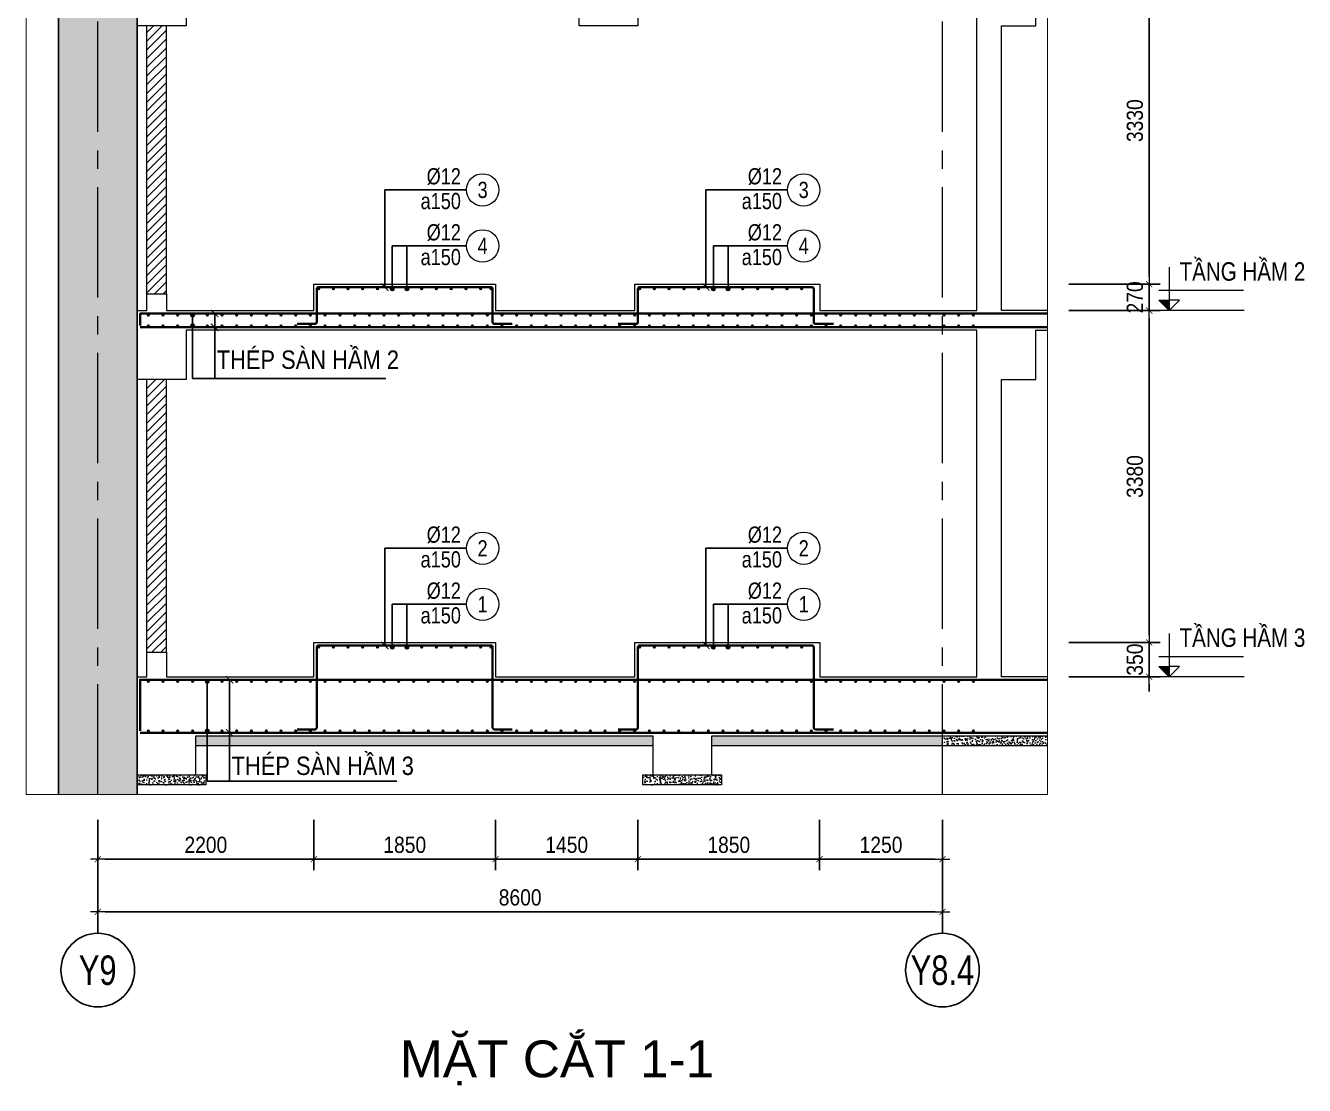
# Model space of a CAD drawing. Extents: x 517991 to 692152, y -83926 to 3506.
# Drawn here: x 543201 to 556220, y -35533 to -24737 of the extents above; entities that cross this region are included whole.
import ezdxf
from ezdxf.enums import TextEntityAlignment as Align

# ---------------------------------------------------------------- set-up
doc = ezdxf.new("R2010")
doc.units = 0
doc.header["$LTSCALE"] = 300
doc.header["$MEASUREMENT"] = 0
doc.linetypes.add('CENTER2', pattern=[1.125, 0.75, -0.125, 0.125, -0.125])
doc.linetypes.add('HIDDEN', pattern=[0.375, 0.25, -0.125])
doc.layers.get('0').update_dxf_attribs({"linetype": 'CONTINUOUS'})
doc.layers.get('DEFPOINTS').update_dxf_attribs({"linetype": 'CONTINUOUS'})
for name, color, linetype, lineweight in [('00-TT.Dim', 8, 'CONTINUOUS', 13), ('B-CONTOUR2', 2, 'CONTINUOUS', 40), ('kata_text', 7, 'CONTINUOUS', 30), ('kata_thep chu', 4, 'CONTINUOUS', 35), ('NDC_S_AXIS', 5, 'CENTER2', 15), ('NDC_S_DIM', 1, 'CONTINUOUS', 15), ('NDC_S_REBAR', 4, 'CONTINUOUS', 35), ('NDC_S_SLAB', 2, 'CONTINUOUS', 18), ('NDC_S_THIN LINE', 1, 'CONTINUOUS', 5), ('NDC_S_WALL', 6, 'CONTINUOUS', 25)]:
    doc.layers.add(name, color=color, linetype=linetype, lineweight=lineweight)
doc.layers.add('A-SYM', color=7, linetype='CONTINUOUS')
doc.styles.add('ARIAL', font='arial.ttf', dxfattribs={"width": 0.8})
doc.styles.add('Heerim', font='', dxfattribs={"width": 0.8})
doc.styles.add('kata_text', font='arial.ttf', dxfattribs={"width": 0.8})
doc.styles.add('NDC_ARIAL', font='arial.ttf', dxfattribs={"width": 0.85})
doc.styles.add('NDC_DIM', font='', dxfattribs={"width": 0.75})
doc.styles.get("Standard").update_dxf_attribs({"font": 'arial.ttf'})
doc.styles.get('Heerim').set_extended_font_data('Dotum')
doc.styles.get('NDC_DIM').set_extended_font_data('Dotum')
doc.dimstyles.new('NDC_1-75', dxfattribs={"dimscale": 75, "dimtxt": 2.2, "dimasz": 1, "dimexe": 1.5, "dimexo": 0, "dimgap": 0.8, "dimtad": 1, "dimdec": 0, "dimdsep": 46, "dimtxsty": 'NDC_ARIAL', "dimblk": 'DIMMARK', "dimcen": 49999.938995, "dimdle": 1.5, "dimclrd": 1, "dimclre": 1, "dimclrt": 3, "dimadec": 0, "dimazin": 0, "dimtfac": 1, "dimtdec": 0, "dimtix": 1, "dimtmove": 1, "dimatfit": 3, "dimfxl": 1, "dimarcsym": 0})
doc.dimstyles.new('NDC_dim_25', dxfattribs={"dimscale": 25, "dimtxt": 2.2, "dimasz": 1.5, "dimexe": 1.5, "dimexo": 2.5, "dimgap": 1, "dimtad": 1, "dimdec": 0, "dimzin": 0, "dimdsep": 46, "dimtxsty": 'NDC_DIM', "dimblk": 'DIMMARK', "dimcen": 0.09, "dimdle": 1.2, "dimclrd": 1, "dimclre": 1, "dimclrt": 3, "dimadec": 0, "dimazin": 0, "dimtfac": 1, "dimtdec": 0, "dimtix": 1, "dimtofl": 0, "dimtmove": 0, "dimatfit": 3, "dimfxl": 6, "dimfxlon": 1, "dimtolj": 1, "dimtzin": 0, "dimarcsym": 0})
pattern_1 = [(45, (-133357.745, -10521.57), (-44.194174, 44.194174), [])]
pattern_2 = [(50, (-126150, 0), (71.7260183, -6.2752135), [7.5, -82.5]), (355, (-126150, 0), (-13.875133, 75.219213), [6, -66]), (100.451444, (-126144.02, -0.52), (57.850885, 68.943999), [6.374019, -70.114211]), (46.1842, (-126150, 20), (106.724133, -16.551928), [11.25, -123.75]), (96.635635, (-126141.11, 18.62), (93.466195, 97.41186), [9.561034, -105.171376]), (351.184164, (-126150, 20), (93.466195, 97.41186), [9, -99]), (21, (-126140, 15), (59.690705, -40.261889), [7.5, -82.5]), (326, (-126140, 15), (24.331533, 72.5150045), [6, -66]), (71.451445, (-126135.026, 11.645), (84.022238, 32.253115), [6.374019, -70.114211]), (37.5, (-126150, 0), (1.2159855, 33.2893854), [0, -65.2, 0, -67, 0, -66.25]), (7.5, (-126150, 0), (26.3069537, 39.4411712), [0, -38.2, 0, -63.7, 0, -25.25]), (327.5, (-126172.3, 0), (53.3822436, -2.2554872), [0, -25, 0, -78, 0, -103.5]), (317.5, (-126182.3, 0), (58.318617, 10.0104982), [0, -32.5, 0, -51.8, 0, -73.5])]

# ---------------------------------------------------------------- blocks, each defined once
blk = doc.blocks.new('*U1')
for q in [(0, 0), (0, 2)]:
    blk.add_line((0, 4), q)
blk.add_circle((0, 9), 5)
at = {"style": 'Heerim', "width": 0.8}
blk.add_attdef('NO', text='', height=4, dxfattribs=at).set_placement((-0.01, 9.02), align=Align.MIDDLE_CENTER)
blk = doc.blocks.new('DIMMARK')
at = {"layer": 'NDC_S_DIM', "color": 1}
blk.add_line((-1.5, 0), (1, 0), dxfattribs=at)
at = {"layer": 'NDC_S_DIM', "color": 2, "const_width": 0.1}
blk.add_lwpolyline([(-0.42, -0.42), (0.42, 0.42)], dxfattribs=at)
blk = doc.blocks.new('*D212')
at = {"layer": 'DEFPOINTS', "color": 0, "transparency": 16777216}
for p in [(543936, -32827), (546136, -32827), (546136, -33228)]:
    blk.add_point(p, dxfattribs=at)
at = {"layer": 'NDC_S_DIM', "color": 1, "lineweight": -2, "transparency": 16777216}
for p, q in [((543936, -32827), (543936, -33340)), ((546136, -32827), (546136, -33340)), ((544011, -33228), (546061, -33228))]:
    blk.add_line(p, q, dxfattribs=at)
at = {"layer": 'NDC_S_DIM', "color": 1, "lineweight": -2, "transparency": 16777216, "xscale": 75, "yscale": 75, "zscale": 75, "rotation": 180}
blk.add_blockref('DIMMARK', (543936, -33228), dxfattribs=at)
at = {"layer": 'NDC_S_DIM', "color": 1, "lineweight": -2, "transparency": 16777216, "xscale": 75, "yscale": 75, "zscale": 75}
blk.add_blockref('DIMMARK', (546136, -33228), dxfattribs=at)
at = {"layer": 'NDC_S_DIM', "color": 3, "transparency": 16777216, "insert": (545036, -33083), "char_height": 165, "attachment_point": 5, "style": 'NDC_ARIAL'}
blk.add_mtext('2200', dxfattribs=at)
blk = doc.blocks.new('*D213')
at = {"layer": 'DEFPOINTS', "color": 0, "transparency": 16777216}
for p in [(547986, -32827), (549435, -32827), (549435, -33228)]:
    blk.add_point(p, dxfattribs=at)
at = {"layer": 'NDC_S_DIM', "color": 1, "lineweight": -2, "transparency": 16777216}
for p, q in [((547986, -32827), (547986, -33340)), ((549435, -32827), (549435, -33340)), ((548061, -33228), (549360, -33228))]:
    blk.add_line(p, q, dxfattribs=at)
at = {"layer": 'NDC_S_DIM', "color": 1, "lineweight": -2, "transparency": 16777216, "xscale": 75, "yscale": 75, "zscale": 75, "rotation": 180}
blk.add_blockref('DIMMARK', (547986, -33228), dxfattribs=at)
at = {"layer": 'NDC_S_DIM', "color": 1, "lineweight": -2, "transparency": 16777216, "xscale": 75, "yscale": 75, "zscale": 75}
blk.add_blockref('DIMMARK', (549435, -33228), dxfattribs=at)
at = {"layer": 'NDC_S_DIM', "color": 3, "transparency": 16777216, "insert": (548710, -33083), "char_height": 165, "attachment_point": 5, "style": 'NDC_ARIAL'}
blk.add_mtext('1450', dxfattribs=at)
blk = doc.blocks.new('*D214')
at = {"layer": 'DEFPOINTS', "color": 0, "transparency": 16777216}
for p in [(549435, -32827), (551285, -32827), (551285, -33228)]:
    blk.add_point(p, dxfattribs=at)
at = {"layer": 'NDC_S_DIM', "color": 1, "lineweight": -2, "transparency": 16777216}
for p, q in [((549435, -32827), (549435, -33340)), ((551285, -32827), (551285, -33340)), ((549510, -33228), (551210, -33228))]:
    blk.add_line(p, q, dxfattribs=at)
at = {"layer": 'NDC_S_DIM', "color": 1, "lineweight": -2, "transparency": 16777216, "xscale": 75, "yscale": 75, "zscale": 75, "rotation": 180}
blk.add_blockref('DIMMARK', (549435, -33228), dxfattribs=at)
at = {"layer": 'NDC_S_DIM', "color": 1, "lineweight": -2, "transparency": 16777216, "xscale": 75, "yscale": 75, "zscale": 75}
blk.add_blockref('DIMMARK', (551285, -33228), dxfattribs=at)
at = {"layer": 'NDC_S_DIM', "color": 3, "transparency": 16777216, "insert": (550360, -33083), "char_height": 165, "attachment_point": 5, "style": 'NDC_ARIAL'}
blk.add_mtext('1850', dxfattribs=at)
blk = doc.blocks.new('*D215')
at = {"layer": 'DEFPOINTS', "color": 0, "transparency": 16777216}
for p in [(543936, -32827), (552536, -32827), (552536, -33764)]:
    blk.add_point(p, dxfattribs=at)
at = {"layer": 'NDC_S_DIM', "color": 1, "lineweight": -2, "transparency": 16777216}
for p, q in [((543936, -32827), (543936, -33876)), ((552536, -32827), (552536, -33876)), ((544011, -33764), (552461, -33764))]:
    blk.add_line(p, q, dxfattribs=at)
at = {"layer": 'NDC_S_DIM', "color": 1, "lineweight": -2, "transparency": 16777216, "xscale": 75, "yscale": 75, "zscale": 75, "rotation": 180}
blk.add_blockref('DIMMARK', (543936, -33764), dxfattribs=at)
at = {"layer": 'NDC_S_DIM', "color": 1, "lineweight": -2, "transparency": 16777216, "xscale": 75, "yscale": 75, "zscale": 75}
blk.add_blockref('DIMMARK', (552536, -33764), dxfattribs=at)
at = {"layer": 'NDC_S_DIM', "color": 3, "transparency": 16777216, "insert": (548236, -33619), "char_height": 165, "attachment_point": 5, "style": 'NDC_ARIAL'}
blk.add_mtext('8600', dxfattribs=at)
blk = doc.blocks.new('*D216')
at = {"layer": 'DEFPOINTS', "color": 0, "transparency": 16777216}
for p in [(546136, -32827), (547986, -32827), (547986, -33228)]:
    blk.add_point(p, dxfattribs=at)
at = {"layer": 'NDC_S_DIM', "color": 1, "lineweight": -2, "transparency": 16777216}
for p, q in [((546136, -32827), (546136, -33340)), ((547986, -32827), (547986, -33340)), ((546211, -33228), (547911, -33228))]:
    blk.add_line(p, q, dxfattribs=at)
at = {"layer": 'NDC_S_DIM', "color": 1, "lineweight": -2, "transparency": 16777216, "xscale": 75, "yscale": 75, "zscale": 75, "rotation": 180}
blk.add_blockref('DIMMARK', (546136, -33228), dxfattribs=at)
at = {"layer": 'NDC_S_DIM', "color": 1, "lineweight": -2, "transparency": 16777216, "xscale": 75, "yscale": 75, "zscale": 75}
blk.add_blockref('DIMMARK', (547986, -33228), dxfattribs=at)
at = {"layer": 'NDC_S_DIM', "color": 3, "transparency": 16777216, "insert": (547061, -33083), "char_height": 165, "attachment_point": 5, "style": 'NDC_ARIAL'}
blk.add_mtext('1850', dxfattribs=at)
blk = doc.blocks.new('*D217')
at = {"layer": 'DEFPOINTS', "color": 0, "transparency": 16777216}
for p in [(551285, -32827), (552536, -32827), (552536, -33228)]:
    blk.add_point(p, dxfattribs=at)
at = {"layer": 'NDC_S_DIM', "color": 1, "lineweight": -2, "transparency": 16777216}
for p, q in [((551285, -32827), (551285, -33340)), ((552536, -32827), (552536, -33340)), ((551360, -33228), (552461, -33228))]:
    blk.add_line(p, q, dxfattribs=at)
at = {"layer": 'NDC_S_DIM', "color": 1, "lineweight": -2, "transparency": 16777216, "xscale": 75, "yscale": 75, "zscale": 75, "rotation": 180}
blk.add_blockref('DIMMARK', (551285, -33228), dxfattribs=at)
at = {"layer": 'NDC_S_DIM', "color": 1, "lineweight": -2, "transparency": 16777216, "xscale": 75, "yscale": 75, "zscale": 75}
blk.add_blockref('DIMMARK', (552536, -33228), dxfattribs=at)
at = {"layer": 'NDC_S_DIM', "color": 3, "transparency": 16777216, "insert": (551910, -33083), "char_height": 165, "attachment_point": 5, "style": 'NDC_ARIAL'}
blk.add_mtext('1250', dxfattribs=at)
blk = doc.blocks.new('kata_block_THEP')
at = {"layer": 'kata_thep chu', "color": 0}
for p, q in [((-0.5, 0), (0.5, 0)), ((-0.35, 0.35), (0.35, -0.35)), ((0.35, 0.35), (-0.35, -0.35)), ((0, 0.5), (0, -0.5))]:
    blk.add_line(p, q, dxfattribs=at)
at = {"layer": 'kata_thep chu', "color": 0, "const_width": 0.0833}
blk.add_lwpolyline([(-0.5, 0, 1), (0.5, 0, 1), (-0.5, 0, 1)], format="xyb", dxfattribs=at)
blk = doc.blocks.new('*U218')
at = {"layer": 'NDC_S_REBAR', "xscale": 24, "yscale": 24, "zscale": 24}
blk.add_blockref('kata_block_THEP', (0, 254), dxfattribs=at)
at = {"layer": 'NDC_S_REBAR', "xscale": -24, "yscale": 24, "zscale": 24, "rotation": 180}
blk.add_blockref('kata_block_THEP', (0, -254), dxfattribs=at)
blk = doc.blocks.new('*U219')
at = {"layer": 'NDC_S_REBAR', "color": 0, "linetype": 'ByBlock', "lineweight": -2, "transparency": 16777216}
for p in [(-8400, 0), (-8250, 0), (-8100, 0), (-7950, 0), (-7800, 0), (-7650, 0), (-7500, 0), (-7350, 0), (-7200, 0), (-7050, 0), (-6900, 0), (-6750, 0), (-6600, 0), (-6450, 0), (-6300, 0), (-6150, 0), (-6000, 0), (-5850, 0), (-5700, 0), (-5550, 0), (-5400, 0), (-5250, 0), (-5100, 0), (-4950, 0), (-4800, 0), (-4650, 0), (-4500, 0), (-4350, 0), (-4200, 0), (-4050, 0), (-3900, 0), (-3750, 0), (-3600, 0), (-3450, 0), (-3300, 0), (-3150, 0), (-3000, 0), (-2850, 0), (-2700, 0), (-2550, 0), (-2400, 0), (-2250, 0), (-2100, 0), (-1950, 0), (-1800, 0), (-1650, 0), (-1500, 0), (-1350, 0), (-1200, 0), (-1050, 0), (-900, 0), (-750, 0), (-600, 0), (-450, 0), (-300, 0), (-150, 0), (0, 0)]:
    blk.add_blockref('*U218', p, dxfattribs=at)
blk = doc.blocks.new('*U224')
at = {"layer": 'NDC_S_REBAR', "xscale": 24, "yscale": 24, "zscale": 24}
blk.add_blockref('kata_block_THEP', (0, 55), dxfattribs=at)
at = {"layer": 'NDC_S_REBAR', "xscale": -24, "yscale": 24, "zscale": 24, "rotation": 180}
blk.add_blockref('kata_block_THEP', (0, -55), dxfattribs=at)
blk = doc.blocks.new('*U225')
at = {"layer": 'NDC_S_REBAR', "color": 0, "linetype": 'ByBlock', "lineweight": -2, "transparency": 16777216}
for p in [(-8400, 0), (-8250, 0), (-8100, 0), (-7950, 0), (-7800, 0), (-7650, 0), (-7500, 0), (-7350, 0), (-7200, 0), (-7050, 0), (-6900, 0), (-6750, 0), (-6600, 0), (-6450, 0), (-6300, 0), (-6150, 0), (-6000, 0), (-5850, 0), (-5700, 0), (-5550, 0), (-5400, 0), (-5250, 0), (-5100, 0), (-4950, 0), (-4800, 0), (-4650, 0), (-4500, 0), (-4350, 0), (-4200, 0), (-4050, 0), (-3900, 0), (-3750, 0), (-3600, 0), (-3450, 0), (-3300, 0), (-3150, 0), (-3000, 0), (-2850, 0), (-2700, 0), (-2550, 0), (-2400, 0), (-2250, 0), (-2100, 0), (-1950, 0), (-1800, 0), (-1650, 0), (-1500, 0), (-1350, 0), (-1200, 0), (-1050, 0), (-900, 0), (-750, 0), (-600, 0), (-450, 0), (-300, 0), (-150, 0), (0, 0)]:
    blk.add_blockref('*U224', p, dxfattribs=at)
blk = doc.blocks.new('*U240')
at = {"layer": 'NDC_S_REBAR', "xscale": 24, "yscale": 24, "zscale": 24}
blk.add_blockref('kata_block_THEP', (0, 0), dxfattribs=at)
blk = doc.blocks.new('*U241')
at = {"layer": 'NDC_S_REBAR', "color": 0, "linetype": 'ByBlock', "lineweight": -2, "transparency": 16777216}
for p in [(0, 0), (150, 0), (300, 0), (450, 0), (600, 0), (750, 0), (900, 0), (1050, 0), (1200, 0), (1350, 0), (1500, 0), (1650, 0)]:
    blk.add_blockref('*U240', p, dxfattribs=at)
blk = doc.blocks.new('*U242')
at = {"layer": 'NDC_S_REBAR', "xscale": 24, "yscale": 24, "zscale": 24}
blk.add_blockref('kata_block_THEP', (0, 0), dxfattribs=at)
blk = doc.blocks.new('*U243')
at = {"layer": 'NDC_S_REBAR', "color": 0, "linetype": 'ByBlock', "lineweight": -2, "transparency": 16777216}
for p in [(0, 0), (150, 0), (300, 0), (450, 0), (600, 0), (750, 0), (900, 0), (1050, 0), (1200, 0), (1350, 0), (1500, 0), (1650, 0)]:
    blk.add_blockref('*U242', p, dxfattribs=at)
blk = doc.blocks.new('*U244')
at = {"layer": 'NDC_S_REBAR', "xscale": 24, "yscale": 24, "zscale": 24}
blk.add_blockref('kata_block_THEP', (0, 0), dxfattribs=at)
blk = doc.blocks.new('*U245')
at = {"layer": 'NDC_S_REBAR', "color": 0, "linetype": 'ByBlock', "lineweight": -2, "transparency": 16777216}
for p in [(0, 0), (150, 0), (300, 0), (450, 0), (600, 0), (750, 0), (900, 0), (1050, 0), (1200, 0), (1350, 0), (1500, 0), (1650, 0)]:
    blk.add_blockref('*U244', p, dxfattribs=at)
blk = doc.blocks.new('*U246')
at = {"layer": 'NDC_S_REBAR', "xscale": 24, "yscale": 24, "zscale": 24}
blk.add_blockref('kata_block_THEP', (0, 0), dxfattribs=at)
blk = doc.blocks.new('*U247')
at = {"layer": 'NDC_S_REBAR', "color": 0, "linetype": 'ByBlock', "lineweight": -2, "transparency": 16777216}
for p in [(0, 0), (150, 0), (300, 0), (450, 0), (600, 0), (750, 0), (900, 0), (1050, 0), (1200, 0), (1350, 0), (1500, 0), (1650, 0)]:
    blk.add_blockref('*U246', p, dxfattribs=at)
blk = doc.blocks.new('kata_block_CT')
blk.add_hatch(color=3).paths.add_polyline_path([(0, 1.41), (-1.42, 1.41), (0, 0)])
at = {"ltscale": 50}
h = blk.add_hatch(dxfattribs=at)
h.set_pattern_fill('ANSI31', color=8, scale=1.2375, style=0)
h.set_pattern_definition([(45, (0, 5e-12), (-2.7783, 2.7783), [])])
h.paths.add_polyline_path([(0, 1.41), (0, 0), (1.42, 1.41)])
at = {"color": 8, "ltscale": 50}
for p, q in [((-1.4, 2.76), (10.09, 2.76)), ((10.17, 0), (-1.44, 0))]:
    blk.add_line(p, q, dxfattribs=at)
for points in [[(0, 5.89), (0, 0)], [(0, 0), (-1.42, 1.41), (0, 1.41)], [(0, 0), (1.42, 1.41), (0, 1.41)]]:
    blk.add_lwpolyline(points, dxfattribs=at)
at = {"color": 3, "style": 'ARIAL', "width": 0.8}
blk.add_attdef('CT', (1.24, 3.58), '', height=2.2, dxfattribs=at)
blk = doc.blocks.new('*D248')
at = {"layer": 'DEFPOINTS', "color": 0, "transparency": 16777216}
for p in [(553821, -31021), (554640, -31021), (553821, -31371)]:
    blk.add_point(p, dxfattribs=at)
at = {"layer": 'NDC_S_DIM', "color": 1, "lineweight": -2, "transparency": 16777216}
for p, q in [((554640, -30946), (554640, -30871)), ((553821, -31021), (554752, -31021)), ((554640, -31371), (554640, -31021)), ((553821, -31371), (554752, -31371)), ((554640, -31446), (554640, -31521))]:
    blk.add_line(p, q, dxfattribs=at)
at = {"layer": 'NDC_S_DIM', "color": 1, "lineweight": -2, "transparency": 16777216, "xscale": 75, "yscale": 75, "zscale": 75}
for p, rotation in [((554640, -31021), 270), ((554640, -31371), 90)]:
    blk.add_blockref('DIMMARK', p, dxfattribs=dict(at, rotation=rotation))
at = {"layer": 'NDC_S_DIM', "color": 3, "transparency": 16777216, "insert": (554495, -31196), "char_height": 165, "attachment_point": 5, "rotation": 90, "style": 'NDC_ARIAL'}
blk.add_mtext('350', dxfattribs=at)
blk = doc.blocks.new('*D249')
at = {"layer": 'DEFPOINTS', "color": 0, "transparency": 16777216}
for p in [(553821, -24041), (554640, -24041), (553821, -27371)]:
    blk.add_point(p, dxfattribs=at)
at = {"layer": 'NDC_S_DIM', "color": 1, "lineweight": -2, "transparency": 16777216}
for p, q in [((553821, -24041), (554752, -24041)), ((554640, -27296), (554640, -24116)), ((553821, -27371), (554752, -27371))]:
    blk.add_line(p, q, dxfattribs=at)
at = {"layer": 'NDC_S_DIM', "color": 1, "lineweight": -2, "transparency": 16777216, "xscale": 75, "yscale": 75, "zscale": 75}
for p, rotation in [((554640, -24041), 90), ((554640, -27371), 270)]:
    blk.add_blockref('DIMMARK', p, dxfattribs=dict(at, rotation=rotation))
at = {"layer": 'NDC_S_DIM', "color": 3, "transparency": 16777216, "insert": (554495, -25706), "char_height": 165, "attachment_point": 5, "rotation": 90, "style": 'NDC_ARIAL'}
blk.add_mtext('3330', dxfattribs=at)
blk = doc.blocks.new('*U265')
blk.add_circle((2.5, 0), 2.5)
at = {"layer": 'kata_text', "color": 3, "style": 'kata_text', "width": 0.8}
for tag, p in [('DK2', (-0.85, 0.85)), ('KC2', (-0.85, -2.97))]:
    blk.add_attdef(tag, text='', height=2.5, dxfattribs=at).set_placement(p, align=Align.RIGHT)
at = {"layer": 'kata_text', "color": 7, "style": 'kata_text', "width": 0.8}
blk.add_attdef('SH3', text='', height=2.5, dxfattribs=at).set_placement((2.5, 0), align=Align.MIDDLE)
blk = doc.blocks.new('*D367')
at = {"layer": 'DEFPOINTS', "color": 0, "transparency": 16777216}
for p in [(553821, -27641), (554640, -27641), (553821, -31021)]:
    blk.add_point(p, dxfattribs=at)
at = {"layer": 'NDC_S_DIM', "color": 1, "lineweight": -2, "transparency": 16777216}
for p, q in [((553821, -27641), (554752, -27641)), ((554640, -30946), (554640, -27716)), ((553821, -31021), (554752, -31021))]:
    blk.add_line(p, q, dxfattribs=at)
at = {"layer": 'NDC_S_DIM', "color": 1, "lineweight": -2, "transparency": 16777216, "xscale": 75, "yscale": 75, "zscale": 75}
for p, rotation in [((554640, -27641), 90), ((554640, -31021), 270)]:
    blk.add_blockref('DIMMARK', p, dxfattribs=dict(at, rotation=rotation))
at = {"layer": 'NDC_S_DIM', "color": 3, "transparency": 16777216, "insert": (554495, -29331), "char_height": 165, "attachment_point": 5, "rotation": 90, "style": 'NDC_ARIAL'}
blk.add_mtext('3380', dxfattribs=at)
blk = doc.blocks.new('*D368')
at = {"layer": 'DEFPOINTS', "color": 0, "transparency": 16777216}
for p in [(553821, -27371), (554640, -27371), (553821, -27641)]:
    blk.add_point(p, dxfattribs=at)
at = {"layer": 'NDC_S_DIM', "color": 1, "lineweight": -2, "transparency": 16777216}
for p, q in [((554640, -27296), (554640, -27221)), ((553821, -27371), (554752, -27371)), ((554640, -27641), (554640, -27371)), ((553821, -27641), (554752, -27641)), ((554640, -27716), (554640, -27791))]:
    blk.add_line(p, q, dxfattribs=at)
at = {"layer": 'NDC_S_DIM', "color": 1, "lineweight": -2, "transparency": 16777216, "xscale": 75, "yscale": 75, "zscale": 75}
for p, rotation in [((554640, -27371), 270), ((554640, -27641), 90)]:
    blk.add_blockref('DIMMARK', p, dxfattribs=dict(at, rotation=rotation))
at = {"layer": 'NDC_S_DIM', "color": 3, "transparency": 16777216, "insert": (554495, -27506), "char_height": 165, "attachment_point": 5, "rotation": 90, "style": 'NDC_ARIAL'}
blk.add_mtext('270', dxfattribs=at)

msp = doc.modelspace()

# ---------------------------------------------------------------- hatches: boundary and pattern name
at = {"layer": '00-TT.Dim'}
h = msp.add_hatch(dxfattribs=at)
h.set_pattern_fill('BT-01', color=256, scale=50, pattern_type=2)
h.set_pattern_definition([(50, (-167735.4, -10521.57), (358.63009, -31.37607), [37.5, -412.5]), (355, (-167735.4, -10521.57), (-69.37567, 376.09607), [30, -330]), (100.4514, (-167705.5, -10524.2), (289.25469, 344.71977), [31.8701, -350.57106]), (46.1842, (-167735.4, -10421.57), (533.62052, -82.7595), [56.25, -618.75]), (96.6356, (-167690.93, -10428.47), (467.33135, 487.05894), [47.80514, -525.8565]), (351.1842, (-167735.4, -10421.57), (467.33097, 487.0593), [45, -495]), (21, (-167685.4, -10446.57), (298.45353, -201.30945), [37.5, -412.5]), (326, (-167685.4, -10446.57), (121.65767, 362.57502), [30, -330]), (71.4514, (-167660.53, -10463.35), (420.11131, 161.26525), [31.8701, -350.57106]), (37.5, (-167735.4, -10521.57), (6.079928, 166.446927), [0, -326, 0, -335, 0, -331.25]), (7.5, (-167735.4, -10521.57), (131.53477, 197.205856), [0, -191, 0, -318.5, 0, -126.25]), (327.5, (-167846.9, -10521.57), (266.911218, -11.277436), [0, -125, 0, -390, 0, -517.5]), (317.5, (-167896.9, -10521.57), (291.593085, 50.05249), [0, -162.5, 0, -259, 0, -367.5]), (45, (-167735.4, -10521.57), (-150.26019, 150.26019), []), (45, (-167735.4, -10460.32), (-150.26019, 150.26019), [])])
h.paths.add_polyline_path([(544335.7, -19070.9), (543535.7, -19070.9), (543535.7, -32570.9), (544335.7, -32570.9)])
h = msp.add_hatch(dxfattribs=at)
h.set_pattern_fill('ANSI31', color=256, scale=500)
h.set_pattern_definition(pattern_1)
h.paths.add_polyline_path([(544635.7, -24740.9), (544435.7, -24740.9), (544435.7, -27470.9), (544635.7, -27470.9)])
h = msp.add_hatch(dxfattribs=at)
h.set_pattern_fill('ANSI31', color=256, scale=500)
h.set_pattern_definition(pattern_1)
h.paths.add_polyline_path([(544635.7, -28340.9), (544435.7, -28340.9), (544435.7, -31120.9), (544635.7, -31120.9)])
h = msp.add_hatch(dxfattribs=at)
h.set_pattern_fill('AR-CONC', color=256, scale=10)
h.set_pattern_definition(pattern_2)
h.paths.add_polyline_path([(549585.7, -31970.9), (544935.7, -31970.9), (544935.7, -32070.9), (549585.7, -32070.9)])
h = msp.add_hatch(dxfattribs=at)
h.set_pattern_fill('AR-CONC', color=256, scale=10)
h.set_pattern_definition(pattern_2)
h.paths.add_polyline_path([(552535.7, -31970.9), (550185.7, -31970.9), (550185.7, -32070.9), (552535.7, -32070.9)])
h = msp.add_hatch(dxfattribs=at)
h.set_pattern_fill('AR-CONC', color=256, scale=10)
h.set_pattern_definition(pattern_2)
h.paths.add_polyline_path([(553603.8, -31970.9), (552535.7, -31970.9), (552535.7, -32070.9), (553603.8, -32070.9)])
h = msp.add_hatch(dxfattribs=at)
h.set_pattern_fill('AR-CONC', color=256, scale=10)
h.set_pattern_definition(pattern_2)
h.paths.add_polyline_path([(545035.7, -32370.9), (544335.7, -32370.9), (544335.7, -32470.9), (545035.7, -32470.9)])
h = msp.add_hatch(dxfattribs=at)
h.set_pattern_fill('AR-CONC', color=256, scale=10)
h.set_pattern_definition(pattern_2)
h.paths.add_polyline_path([(550285.7, -32370.9), (549485.7, -32370.9), (549485.7, -32470.9), (550285.7, -32470.9)])

# ---------------------------------------------------------------- linework, layer by layer
for points in [[(544935.7, -32070.9), (549585.7, -32070.9)], [(550185.7, -32070.9), (553603.8, -32070.9)], [(544335.7, -32370.9), (545035.7, -32370.9), (545035.7, -32470.9), (544335.7, -32470.9)]]:
    msp.add_lwpolyline(points, dxfattribs=at)
msp.add_lwpolyline([(549485.7, -32370.9), (550285.7, -32370.9), (550285.7, -32470.9), (549485.7, -32470.9)], close=True, dxfattribs=at)
at = {"layer": 'B-CONTOUR2', "color": 0, "const_width": 10}
msp.add_lwpolyline([(543205.7, -17520.9), (543205.7, -32570.9), (553603.8, -32570.9), (553603.8, -17520.9)], close=True, dxfattribs=at)
at = {"layer": 'NDC_S_AXIS', "ltscale": 5}
for points in [[(543935.7, -32570.9), (543935.7, -17520.9)], [(552535.7, -32570.9), (552535.7, -17520.9)]]:
    msp.add_lwpolyline(points, dxfattribs=at)
at = {"layer": 'NDC_S_DIM'}
for points in [[(544435.7, -27470.9), (544435.7, -24740.9)], [(544635.7, -27470.9), (544635.7, -24740.9)], [(544435.7, -31120.9), (544435.7, -28340.9)], [(544635.7, -31120.9), (544635.7, -28340.9)]]:
    msp.add_lwpolyline(points, dxfattribs=at)
at = {"layer": 'NDC_S_REBAR'}
for points in [[(545965.7, -27776.2), (546145.7, -27776.2, 0.4142136), (546165.7, -27756.2), (546165.7, -27420.9, -0.4142136), (546185.7, -27400.9), (547935.7, -27400.9, -0.4142136), (547955.7, -27420.9), (547955.7, -27756.2, 0.4142136), (547975.7, -27776.2), (548155.7, -27776.2)], [(549235, -27776.2), (549415, -27776.2, 0.4142136), (549435, -27756.2), (549435, -27420.9, -0.4142136), (549455, -27400.9), (551205, -27400.9, -0.4142136), (551225, -27420.9), (551225, -27756.2, 0.4142136), (551245, -27776.2), (551425, -27776.2)], [(545965.7, -31905.9), (546145.7, -31905.9, 0.4142136), (546165.7, -31885.9), (546165.7, -31070.9, -0.4142136), (546185.7, -31050.9), (547935.7, -31050.9, -0.4142136), (547955.7, -31070.9), (547955.7, -31885.9, 0.4142136), (547975.7, -31905.9), (548155.7, -31905.9)], [(549235, -31905.9), (549415, -31905.9, 0.4142136), (549435, -31885.9), (549435, -31070.9, -0.4142136), (549455, -31050.9), (551205, -31050.9, -0.4142136), (551225, -31070.9), (551225, -31885.9, 0.4142136), (551245, -31905.9), (551425, -31905.9)]]:
    msp.add_lwpolyline(points, format="xyb", dxfattribs=at)
for points in [[(553603.8, -27670.9), (544365.7, -27670.9), (544365.7, -27790.9)], [(553603.8, -27810.9), (544365.7, -27810.9)], [(553603.8, -31400.9), (544365.7, -31400.9), (544365.7, -31920.9)], [(553603.8, -31940.9), (544365.7, -31940.9)]]:
    msp.add_lwpolyline(points, dxfattribs=at)
at = {"layer": 'NDC_S_SLAB'}
for points in [[(544335.7, -27640.9), (544435.7, -27640.9), (544435.7, -27470.9), (544635.7, -27470.9), (544635.7, -27640.9), (546135.7, -27640.9), (546135.7, -27370.9), (547986, -27370.9), (547986, -27640.9), (549405, -27640.9), (549405, -27370.9), (551285.3, -27370.9), (551285.3, -27640.9), (552885.7, -27640.9), (552885.7, -24240.9), (549435.7, -24240.9), (549435.7, -24740.9), (548835.7, -24740.9), (548835.7, -24240.9), (544835.7, -24240.9), (544835.7, -24740.9), (544335.7, -24740.9)], [(553603.8, -27640.9), (553135.7, -27640.9), (553135.7, -24740.9), (553485.7, -24740.9), (553485.7, -24240.9), (553603.8, -24240.9)], [(544335.7, -31370.9), (544435.7, -31370.9), (544435.7, -31120.9), (544635.7, -31120.9), (544635.7, -31370.9), (546135.7, -31370.9), (546135.7, -31020.9), (547986, -31020.9), (547986, -31370.9), (549405, -31370.9), (549405, -31020.9), (551285.3, -31020.9), (551285.3, -31370.9), (552885.7, -31370.9), (552885.7, -27840.9), (544835.7, -27840.9), (544835.7, -28340.9), (544335.7, -28340.9)], [(553603.9, -31370.9), (553135.7, -31370.9), (553135.7, -28340.9), (553485.7, -28340.9), (553485.7, -27840.9), (553603.8, -27840.9)], [(544335.7, -32370.9), (544935.7, -32370.9), (544935.7, -31970.9), (549585.7, -31970.9), (549585.7, -32370.9), (550185.7, -32370.9), (550185.7, -31970.9), (553603.8, -31970.9)]]:
    msp.add_lwpolyline(points, dxfattribs=at)
at = {"layer": 'NDC_S_WALL'}
for points in [[(543535.7, -32570.9), (543535.7, -19070.9)], [(544335.7, -32570.9), (544335.7, -19070.9)]]:
    msp.add_lwpolyline(points, dxfattribs=at)

# ---------------------------------------------------------------- block references
at = {"layer": 'A-SYM'}
ref = msp.add_blockref('*U1', (543935.7, -33683.4), dxfattribs=dict(at, xscale=-75, yscale=75, zscale=75, rotation=180))
ref.add_attrib('NO', 'Y9', dxfattribs={"layer": '0', "height": 300, "style": 'Heerim', "width": 0.8}).set_placement((543935.2, -34359.3), align=Align.MIDDLE_CENTER)
ref = msp.add_blockref('*U1', (552535.7, -33683.4), dxfattribs=dict(at, xscale=-75, yscale=75, zscale=75, rotation=180))
ref.add_attrib('NO', 'Y8.4', dxfattribs={"layer": '0', "height": 300, "style": 'Heerim', "width": 0.8}).set_placement((552535.2, -34359.3), align=Align.MIDDLE_CENTER)
at = {"layer": 'NDC_S_REBAR'}
for name, p in [('*U241', (546183.5, -27418.5)), ('*U243', (549452.8, -27418.5)), ('*U225', (552850.3, -27740.9)), ('*U245', (546183.5, -31068.5)), ('*U247', (549452.8, -31068.5)), ('*U219', (552850.3, -31669.9))]:
    msp.add_blockref(name, p, dxfattribs=at)
at = {"layer": 'NDC_S_REBAR', "xscale": 24, "yscale": 24, "zscale": 24}
for p in [(547939.3, -27418.5), (547939.3, -31068.5)]:
    msp.add_blockref('kata_block_THEP', p, dxfattribs=at)
at = {"layer": 'NDC_S_THIN LINE', "xscale": 66, "yscale": 66, "zscale": 66}
for p, values in [((547688.7, -26411.1), {'SH3': '3', 'DK2': '%%c12', 'KC2': 'a150'}), ((550958, -26411.1), {'SH3': '3', 'DK2': '%%c12', 'KC2': 'a150'}), ((547688.7, -26981.6), {'SH3': '4', 'DK2': '%%c12', 'KC2': 'a150'}), ((550958, -26981.6), {'SH3': '4', 'DK2': '%%c12', 'KC2': 'a150'}), ((547688.7, -30061.1), {'SH3': '2', 'DK2': '%%c12', 'KC2': 'a150'}), ((550958, -30061.1), {'SH3': '2', 'DK2': '%%c12', 'KC2': 'a150'}), ((547688.7, -30631.6), {'SH3': '1', 'DK2': '%%c12', 'KC2': 'a150'}), ((550958, -30631.6), {'SH3': '1', 'DK2': '%%c12', 'KC2': 'a150'})]:
    msp.add_blockref('*U265', p, dxfattribs=at).add_auto_attribs(values)
at = {"layer": 'NDC_S_THIN LINE'}
ref = msp.add_blockref('kata_block_CT', (554843.4, -27640.9), dxfattribs=dict(at, xscale=75, yscale=75, zscale=75))
ref.add_attrib('CT', 'TẦNG HẦM 2', (554949.1, -27335.8), dxfattribs={"layer": '0', "color": 3, "height": 187.5, "style": 'ARIAL', "width": 0.8})
ref = msp.add_blockref('kata_block_CT', (554843.4, -31370.9), dxfattribs=dict(at, xscale=75, yscale=75, zscale=75))
ref.add_attrib('CT', 'TẦNG HẦM 3', (554949.1, -31065.8), dxfattribs={"layer": '0', "color": 3, "height": 187.5, "style": 'ARIAL', "width": 0.8})

# ---------------------------------------------------------------- texts
at = {"style": 'NDC_ARIAL', "width": 0.85}
for s, p in [('THÉP SÀN HẦM 2', (545146.6, -28234.2)), ('THÉP SÀN HẦM 3', (545298.3, -32371))]:
    msp.add_text(s, height=187.5, dxfattribs=at).set_placement(p)
at = {"linetype": 'HIDDEN'}
msp.add_text('MẶT CẮT 1-1', height=375, dxfattribs=at).set_placement((547011.5, -35450.3))

# ---------------------------------------------------------------- dimensions: what is measured, and where the dimension line sits
at = {"layer": 'NDC_S_DIM'}
for base, p1, p2, picture, middle in [((554639.7, -24040.9), (553821.1, -27370.9), (553821.1, -24040.9), '*D249', (554495.4, -25705.9)), ((554639.7, -27370.9), (553821.1, -27640.9), (553821.1, -27370.9), '*D368', (554495.4, -27505.9)), ((554639.7, -27640.9), (553821.1, -31020.9), (553821.1, -27640.9), '*D367', (554495.4, -29330.9)), ((554639.7, -31020.9), (553821.1, -31370.9), (553821.1, -31020.9), '*D248', (554495.4, -31195.9))]:
    dim = msp.add_linear_dim(base=base, p1=p1, p2=p2, angle=90, dimstyle='NDC_1-75', dxfattribs=at)
    dim.commit()
    dim.dimension.update_dxf_attribs({"geometry": picture, "text_midpoint": middle})
for base, p1, p2, picture, middle in [((546135.7, -33227.6), (543935.7, -32827.1), (546135.7, -32827.1), '*D212', (545035.7, -33083.3)), ((552535.7, -33763.5), (543935.7, -32827.1), (552535.7, -32827.1), '*D215', (548235.7, -33619.3)), ((547985.7, -33227.6), (546135.7, -32827.1), (547985.7, -32827.1), '*D216', (547060.7, -33083.3)), ((549435.3, -33227.6), (547985.7, -32827.1), (549435.3, -32827.1), '*D213', (548710.5, -33083.3)), ((551285.3, -33227.6), (549435.3, -32827.1), (551285.3, -32827.1), '*D214', (550360.3, -33083.3)), ((552535.7, -33227.6), (551285.3, -32827.1), (552535.7, -32827.1), '*D217', (551910.5, -33083.3))]:
    dim = msp.add_linear_dim(base=base, p1=p1, p2=p2, dimstyle='NDC_1-75', dxfattribs=at)
    dim.commit()
    dim.dimension.update_dxf_attribs({"geometry": picture, "text_midpoint": middle})

# ---------------------------------------------------------------- leaders
for points in [[(546857.5, -27400.9), (546857.5, -26411.1), (547688.7, -26411.1)], [(550126.7, -27400.9), (550126.7, -26411.1), (550958, -26411.1)], [(545126, -27670.9), (545126, -28333.6), (546828.2, -28333.6)], [(545126, -27810.9), (545126, -28333.6), (546828.2, -28333.6)], [(546857.5, -31050.9), (546857.5, -30061.1), (547688.7, -30061.1)], [(550126.7, -31050.9), (550126.7, -30061.1), (550958, -30061.1)], [(545277.7, -31400.9), (545277.7, -32433.6), (546979.9, -32433.6)], [(545277.7, -31940.9), (545277.7, -32433.6), (546979.9, -32433.6)]]:
    msp.add_leader(points, dimstyle='NDC_1-75', override={"dimlfac": 0.5, "dimldrblk": 'ARCHTICK'}, dxfattribs=at)
at = {"layer": 'NDC_S_THIN LINE'}
for points, override in [([(546933.5, -27418.5), (546933.5, -26981.6), (547688.7, -26981.6)], {"dimasz": 1.5, "dimldrblk": 'DotBlank'}), ([(547083.5, -27418.5), (547083.5, -26981.6), (547688.7, -26981.6)], {"dimasz": 1.5, "dimldrblk": 'DotBlank'}), ([(550202.8, -27418.5), (550202.8, -26981.6), (550958, -26981.6)], {"dimasz": 1.5, "dimldrblk": 'DotBlank'}), ([(550352.8, -27418.5), (550352.8, -26981.6), (550958, -26981.6)], {"dimasz": 1.5, "dimldrblk": 'DotBlank'}), ([(544900.3, -27686), (544900.3, -28333.6), (546868.9, -28333.6)], {"dimldrblk": 'DotBlank'}), ([(544900.3, -27795.8), (544900.3, -28333.6), (546868.9, -28333.6)], {"dimldrblk": 'DotBlank'}), ([(546933.5, -31068.5), (546933.5, -30631.6), (547688.7, -30631.6)], {"dimasz": 1.5, "dimldrblk": 'DotBlank'}), ([(547083.5, -31068.5), (547083.5, -30631.6), (547688.7, -30631.6)], {"dimasz": 1.5, "dimldrblk": 'DotBlank'}), ([(550202.8, -31068.5), (550202.8, -30631.6), (550958, -30631.6)], {"dimasz": 1.5, "dimldrblk": 'DotBlank'}), ([(550352.8, -31068.5), (550352.8, -30631.6), (550958, -30631.6)], {"dimasz": 1.5, "dimldrblk": 'DotBlank'}), ([(545050.3, -31416), (545050.3, -32433.6), (546752.6, -32433.6)], {"dimldrblk": 'DotBlank'}), ([(545050.3, -31923.8), (545050.3, -32433.6), (546752.6, -32433.6)], {"dimldrblk": 'DotBlank'})]:
    msp.add_leader(points, dimstyle='NDC_dim_25', override=override, dxfattribs=at)

doc.saveas('drawing.dxf')
